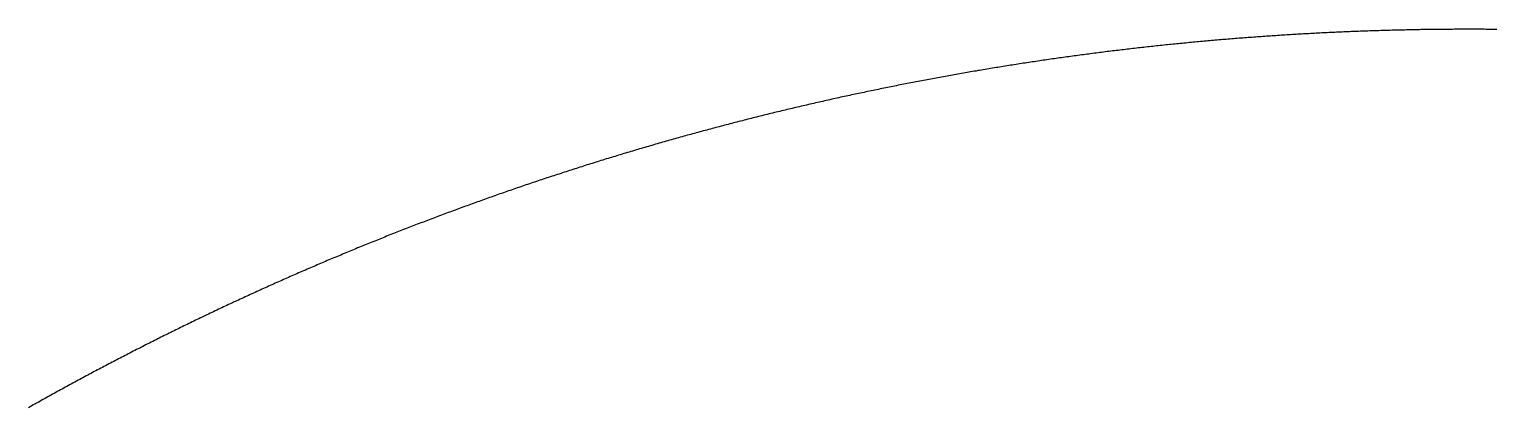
# Model space of a CAD drawing. Header units: metres. Extents: x -47.5 to 50, y -46.2 to 48.8.
# Drawn here: x -23.11 to 1.26, y 42.47 to 48.77 of the extents above; entities that cross this region are included whole.
import ezdxf

# ---------------------------------------------------------------- set-up
doc = ezdxf.new("R2010")
doc.units = ezdxf.units.M

msp = doc.modelspace()

# ---------------------------------------------------------------- linework, layer by layer
for p, q in [((-0.572, 48.748, -692.82), (-0.603, 48.747, -692.82)), ((-0.542, 48.749, -692.82), (-0.572, 48.748, -692.82)), ((-0.511, 48.749, -692.82), (-0.542, 48.749, -692.82)), ((-0.481, 48.75, -692.82), (-0.511, 48.749, -692.82)), ((-0.45, 48.751, -692.82), (-0.481, 48.75, -692.82)), ((-0.419, 48.752, -692.82), (-0.45, 48.751, -692.82)), ((-0.389, 48.753, -692.82), (-0.419, 48.752, -692.82)), ((-0.358, 48.753, -692.82), (-0.389, 48.753, -692.82)), ((-0.328, 48.754, -692.82), (-0.358, 48.753, -692.82)), ((-0.297, 48.755, -692.82), (-0.328, 48.754, -692.82)), ((-0.266, 48.755, -692.82), (-0.297, 48.755, -692.82)), ((-0.236, 48.756, -692.82), (-0.266, 48.755, -692.82)), ((-0.205, 48.757, -692.82), (-0.236, 48.756, -692.82)), ((-0.174, 48.757, -692.82), (-0.205, 48.757, -692.82)), ((-0.144, 48.758, -692.82), (-0.174, 48.757, -692.82)), ((-0.113, 48.759, -692.82), (-0.144, 48.758, -692.82)), ((-0.082, 48.759, -692.82), (-0.113, 48.759, -692.82)), ((-0.052, 48.76, -692.82), (-0.082, 48.759, -692.82)), ((-0.021, 48.76, -692.82), (-0.052, 48.76, -692.82)), ((0.009, 48.761, -692.82), (-0.021, 48.76, -692.82)), ((0.04, 48.761, -692.82), (0.009, 48.761, -692.82)), ((0.071, 48.762, -692.82), (0.04, 48.761, -692.82)), ((0.101, 48.762, -692.82), (0.071, 48.762, -692.82)), ((0.132, 48.763, -692.82), (0.101, 48.762, -692.82)), ((0.163, 48.763, -692.82), (0.132, 48.763, -692.82)), ((0.193, 48.763, -692.82), (0.163, 48.763, -692.82)), ((0.224, 48.764, -692.82), (0.193, 48.763, -692.82)), ((0.255, 48.764, -692.82), (0.224, 48.764, -692.82)), ((0.285, 48.764, -692.82), (0.255, 48.764, -692.82)), ((0.316, 48.765, -692.82), (0.285, 48.764, -692.82)), ((0.346, 48.765, -692.82), (0.316, 48.765, -692.82)), ((0.377, 48.765, -692.82), (0.346, 48.765, -692.82)), ((0.408, 48.766, -692.82), (0.377, 48.765, -692.82)), ((0.438, 48.766, -692.82), (0.408, 48.766, -692.82)), ((0.469, 48.766, -692.82), (0.438, 48.766, -692.82)), ((0.5, 48.766, -692.82), (0.469, 48.766, -692.82)), ((0.53, 48.766, -692.82), (0.5, 48.766, -692.82)), ((0.561, 48.767, -692.82), (0.53, 48.766, -692.82)), ((0.592, 48.767, -692.82), (0.561, 48.767, -692.82)), ((0.622, 48.767, -692.82), (0.592, 48.767, -692.82)), ((0.653, 48.767, -692.82), (0.622, 48.767, -692.82)), ((0.683, 48.767, -692.82), (0.653, 48.767, -692.82)), ((0.714, 48.767, -692.82), (0.683, 48.767, -692.82)), ((0.745, 48.767, -692.82), (0.714, 48.767, -692.82)), ((0.775, 48.767, -692.82), (0.745, 48.767, -692.82)), ((0.806, 48.767, -692.82), (0.775, 48.767, -692.82)), ((0.837, 48.767, -692.82), (0.806, 48.767, -692.82)), ((0.867, 48.767, -692.82), (0.837, 48.767, -692.82)), ((0.898, 48.767, -692.82), (0.867, 48.767, -692.82)), ((0.929, 48.767, -692.82), (0.898, 48.767, -692.82)), ((0.959, 48.767, -692.82), (0.929, 48.767, -692.82)), ((0.99, 48.767, -692.82), (0.959, 48.767, -692.82)), ((1.021, 48.767, -692.82), (0.99, 48.767, -692.82)), ((1.051, 48.767, -692.82), (1.021, 48.767, -692.82)), ((1.082, 48.766, -692.82), (1.051, 48.767, -692.82)), ((1.113, 48.766, -692.82), (1.082, 48.766, -692.82)), ((1.143, 48.766, -692.82), (1.113, 48.766, -692.82)), ((1.174, 48.766, -692.82), (1.143, 48.766, -692.82)), ((1.204, 48.766, -692.82), (1.174, 48.766, -692.82)), ((1.235, 48.765, -692.82), (1.204, 48.766, -692.82)), ((1.266, 48.765, -692.82), (1.235, 48.765, -692.82)), ((-4.237, 48.506, -692.82), (-4.267, 48.502, -692.82)), ((-4.207, 48.509, -692.82), (-4.237, 48.506, -692.82)), ((-4.176, 48.512, -692.82), (-4.207, 48.509, -692.82)), ((-4.146, 48.515, -692.82), (-4.176, 48.512, -692.82)), ((-4.115, 48.518, -692.82), (-4.146, 48.515, -692.82)), ((-4.085, 48.521, -692.82), (-4.115, 48.518, -692.82)), ((-4.054, 48.524, -692.82), (-4.085, 48.521, -692.82)), ((-4.024, 48.527, -692.82), (-4.054, 48.524, -692.82)), ((-3.994, 48.53, -692.82), (-4.024, 48.527, -692.82)), ((-3.963, 48.533, -692.82), (-3.994, 48.53, -692.82)), ((-3.933, 48.536, -692.82), (-3.963, 48.533, -692.82)), ((-3.902, 48.539, -692.82), (-3.933, 48.536, -692.82)), ((-3.872, 48.542, -692.82), (-3.902, 48.539, -692.82)), ((-3.841, 48.545, -692.82), (-3.872, 48.542, -692.82)), ((-3.811, 48.548, -692.82), (-3.841, 48.545, -692.82)), ((-3.78, 48.551, -692.82), (-3.811, 48.548, -692.82)), ((-3.75, 48.554, -692.82), (-3.78, 48.551, -692.82)), ((-3.719, 48.557, -692.82), (-3.75, 48.554, -692.82)), ((-3.689, 48.559, -692.82), (-3.719, 48.557, -692.82)), ((-3.658, 48.562, -692.82), (-3.689, 48.559, -692.82)), ((-3.628, 48.565, -692.82), (-3.658, 48.562, -692.82)), ((-3.598, 48.568, -692.82), (-3.628, 48.565, -692.82)), ((-3.567, 48.571, -692.82), (-3.598, 48.568, -692.82)), ((-3.537, 48.573, -692.82), (-3.567, 48.571, -692.82)), ((-3.506, 48.576, -692.82), (-3.537, 48.573, -692.82)), ((-3.476, 48.579, -692.82), (-3.506, 48.576, -692.82)), ((-3.445, 48.581, -692.82), (-3.476, 48.579, -692.82)), ((-3.415, 48.584, -692.82), (-3.445, 48.581, -692.82)), ((-3.384, 48.587, -692.82), (-3.415, 48.584, -692.82)), ((-3.354, 48.589, -692.82), (-3.384, 48.587, -692.82)), ((-3.323, 48.592, -692.82), (-3.354, 48.589, -692.82)), ((-3.293, 48.595, -692.82), (-3.323, 48.592, -692.82)), ((-3.262, 48.597, -692.82), (-3.293, 48.595, -692.82)), ((-3.232, 48.6, -692.82), (-3.262, 48.597, -692.82)), ((-3.201, 48.602, -692.82), (-3.232, 48.6, -692.82)), ((-3.171, 48.605, -692.82), (-3.201, 48.602, -692.82)), ((-3.14, 48.607, -692.82), (-3.171, 48.605, -692.82)), ((-3.11, 48.61, -692.82), (-3.14, 48.607, -692.82)), ((-3.079, 48.612, -692.82), (-3.11, 48.61, -692.82)), ((-3.049, 48.615, -692.82), (-3.079, 48.612, -692.82)), ((-3.018, 48.617, -692.82), (-3.049, 48.615, -692.82)), ((-2.988, 48.619, -692.82), (-3.018, 48.617, -692.82)), ((-2.957, 48.622, -692.82), (-2.988, 48.619, -692.82)), ((-2.927, 48.624, -692.82), (-2.957, 48.622, -692.82)), ((-2.896, 48.626, -692.82), (-2.927, 48.624, -692.82)), ((-2.866, 48.629, -692.82), (-2.896, 48.626, -692.82)), ((-2.835, 48.631, -692.82), (-2.866, 48.629, -692.82)), ((-2.805, 48.633, -692.82), (-2.835, 48.631, -692.82)), ((-2.774, 48.636, -692.82), (-2.805, 48.633, -692.82)), ((-2.743, 48.638, -692.82), (-2.774, 48.636, -692.82)), ((-2.713, 48.64, -692.82), (-2.743, 48.638, -692.82)), ((-2.682, 48.642, -692.82), (-2.713, 48.64, -692.82)), ((-2.652, 48.644, -692.82), (-2.682, 48.642, -692.82)), ((-2.621, 48.647, -692.82), (-2.652, 48.644, -692.82)), ((-2.591, 48.649, -692.82), (-2.621, 48.647, -692.82)), ((-2.56, 48.651, -692.82), (-2.591, 48.649, -692.82)), ((-2.53, 48.653, -692.82), (-2.56, 48.651, -692.82)), ((-2.499, 48.655, -692.82), (-2.53, 48.653, -692.82)), ((-2.469, 48.657, -692.82), (-2.499, 48.655, -692.82)), ((-2.438, 48.659, -692.82), (-2.469, 48.657, -692.82)), ((-2.408, 48.661, -692.82), (-2.438, 48.659, -692.82)), ((-2.377, 48.663, -692.82), (-2.408, 48.661, -692.82)), ((-2.347, 48.665, -692.82), (-2.377, 48.663, -692.82)), ((-2.316, 48.667, -692.82), (-2.347, 48.665, -692.82)), ((-2.285, 48.669, -692.82), (-2.316, 48.667, -692.82)), ((-2.255, 48.671, -692.82), (-2.285, 48.669, -692.82)), ((-2.224, 48.673, -692.82), (-2.255, 48.671, -692.82)), ((-2.194, 48.675, -692.82), (-2.224, 48.673, -692.82)), ((-2.163, 48.677, -692.82), (-2.194, 48.675, -692.82)), ((-2.133, 48.679, -692.82), (-2.163, 48.677, -692.82)), ((-2.102, 48.68, -692.82), (-2.133, 48.679, -692.82)), ((-2.071, 48.682, -692.82), (-2.102, 48.68, -692.82)), ((-2.041, 48.684, -692.82), (-2.071, 48.682, -692.82)), ((-2.01, 48.686, -692.82), (-2.041, 48.684, -692.82)), ((-1.98, 48.688, -692.82), (-2.01, 48.686, -692.82)), ((-1.949, 48.689, -692.82), (-1.98, 48.688, -692.82)), ((-1.919, 48.691, -692.82), (-1.949, 48.689, -692.82)), ((-1.888, 48.693, -692.82), (-1.919, 48.691, -692.82)), ((-1.858, 48.694, -692.82), (-1.888, 48.693, -692.82)), ((-1.827, 48.696, -692.82), (-1.858, 48.694, -692.82)), ((-1.796, 48.698, -692.82), (-1.827, 48.696, -692.82)), ((-1.766, 48.699, -692.82), (-1.796, 48.698, -692.82)), ((-1.735, 48.701, -692.82), (-1.766, 48.699, -692.82)), ((-1.705, 48.703, -692.82), (-1.735, 48.701, -692.82)), ((-1.674, 48.704, -692.82), (-1.705, 48.703, -692.82)), ((-1.644, 48.706, -692.82), (-1.674, 48.704, -692.82)), ((-1.613, 48.707, -692.82), (-1.644, 48.706, -692.82)), ((-1.582, 48.709, -692.82), (-1.613, 48.707, -692.82)), ((-1.552, 48.71, -692.82), (-1.582, 48.709, -692.82)), ((-1.521, 48.712, -692.82), (-1.552, 48.71, -692.82)), ((-1.491, 48.713, -692.82), (-1.521, 48.712, -692.82)), ((-1.46, 48.715, -692.82), (-1.491, 48.713, -692.82)), ((-1.429, 48.716, -692.82), (-1.46, 48.715, -692.82)), ((-1.399, 48.717, -692.82), (-1.429, 48.716, -692.82)), ((-1.368, 48.719, -692.82), (-1.399, 48.717, -692.82)), ((-1.338, 48.72, -692.82), (-1.368, 48.719, -692.82)), ((-1.307, 48.721, -692.82), (-1.338, 48.72, -692.82)), ((-1.276, 48.723, -692.82), (-1.307, 48.721, -692.82)), ((-1.246, 48.724, -692.82), (-1.276, 48.723, -692.82)), ((-1.215, 48.725, -692.82), (-1.246, 48.724, -692.82)), ((-1.185, 48.727, -692.82), (-1.215, 48.725, -692.82)), ((-1.154, 48.728, -692.82), (-1.185, 48.727, -692.82)), ((-1.123, 48.729, -692.82), (-1.154, 48.728, -692.82)), ((-1.093, 48.73, -692.82), (-1.123, 48.729, -692.82)), ((-1.062, 48.731, -692.82), (-1.093, 48.73, -692.82)), ((-1.032, 48.733, -692.82), (-1.062, 48.731, -692.82)), ((-1.001, 48.734, -692.82), (-1.032, 48.733, -692.82)), ((-0.97, 48.735, -692.82), (-1.001, 48.734, -692.82)), ((-0.94, 48.736, -692.82), (-0.97, 48.735, -692.82)), ((-0.909, 48.737, -692.82), (-0.94, 48.736, -692.82)), ((-0.879, 48.738, -692.82), (-0.909, 48.737, -692.82)), ((-0.848, 48.739, -692.82), (-0.879, 48.738, -692.82)), ((-0.817, 48.74, -692.82), (-0.848, 48.739, -692.82)), ((-0.787, 48.741, -692.82), (-0.817, 48.74, -692.82)), ((-0.756, 48.742, -692.82), (-0.787, 48.741, -692.82)), ((-0.726, 48.743, -692.82), (-0.756, 48.742, -692.82)), ((-0.695, 48.744, -692.82), (-0.726, 48.743, -692.82)), ((-0.664, 48.745, -692.82), (-0.695, 48.744, -692.82)), ((-0.634, 48.746, -692.82), (-0.664, 48.745, -692.82)), ((-0.603, 48.747, -692.82), (-0.634, 48.746, -692.82)), ((-6.179, 48.264, -692.82), (-6.209, 48.26, -692.82)), ((-6.149, 48.268, -692.82), (-6.179, 48.264, -692.82)), ((-6.119, 48.273, -692.82), (-6.149, 48.268, -692.82)), ((-6.088, 48.277, -692.82), (-6.119, 48.273, -692.82)), ((-6.058, 48.281, -692.82), (-6.088, 48.277, -692.82)), ((-6.028, 48.286, -692.82), (-6.058, 48.281, -692.82)), ((-5.998, 48.29, -692.82), (-6.028, 48.286, -692.82)), ((-5.967, 48.294, -692.82), (-5.998, 48.29, -692.82)), ((-5.937, 48.298, -692.82), (-5.967, 48.294, -692.82)), ((-5.907, 48.303, -692.82), (-5.937, 48.298, -692.82)), ((-5.877, 48.307, -692.82), (-5.907, 48.303, -692.82)), ((-5.846, 48.311, -692.82), (-5.877, 48.307, -692.82)), ((-5.816, 48.315, -692.82), (-5.846, 48.311, -692.82)), ((-5.786, 48.319, -692.82), (-5.816, 48.315, -692.82)), ((-5.755, 48.323, -692.82), (-5.786, 48.319, -692.82)), ((-5.725, 48.328, -692.82), (-5.755, 48.323, -692.82)), ((-5.695, 48.332, -692.82), (-5.725, 48.328, -692.82)), ((-5.664, 48.336, -692.82), (-5.695, 48.332, -692.82)), ((-5.634, 48.34, -692.82), (-5.664, 48.336, -692.82)), ((-5.604, 48.344, -692.82), (-5.634, 48.34, -692.82)), ((-5.573, 48.348, -692.82), (-5.604, 48.344, -692.82)), ((-5.543, 48.352, -692.82), (-5.573, 48.348, -692.82)), ((-5.513, 48.356, -692.82), (-5.543, 48.352, -692.82)), ((-5.483, 48.36, -692.82), (-5.513, 48.356, -692.82)), ((-5.452, 48.364, -692.82), (-5.483, 48.36, -692.82)), ((-5.422, 48.368, -692.82), (-5.452, 48.364, -692.82)), ((-5.392, 48.372, -692.82), (-5.422, 48.368, -692.82)), ((-5.361, 48.375, -692.82), (-5.392, 48.372, -692.82)), ((-5.331, 48.379, -692.82), (-5.361, 48.375, -692.82)), ((-5.301, 48.383, -692.82), (-5.331, 48.379, -692.82)), ((-5.27, 48.387, -692.82), (-5.301, 48.383, -692.82)), ((-5.24, 48.391, -692.82), (-5.27, 48.387, -692.82)), ((-5.209, 48.395, -692.82), (-5.24, 48.391, -692.82)), ((-5.179, 48.398, -692.82), (-5.209, 48.395, -692.82)), ((-5.149, 48.402, -692.82), (-5.179, 48.398, -692.82)), ((-5.118, 48.406, -692.82), (-5.149, 48.402, -692.82)), ((-5.088, 48.409, -692.82), (-5.118, 48.406, -692.82)), ((-5.058, 48.413, -692.82), (-5.088, 48.409, -692.82)), ((-5.027, 48.417, -692.82), (-5.058, 48.413, -692.82)), ((-4.997, 48.42, -692.82), (-5.027, 48.417, -692.82)), ((-4.967, 48.424, -692.82), (-4.997, 48.42, -692.82)), ((-4.936, 48.428, -692.82), (-4.967, 48.424, -692.82)), ((-4.906, 48.431, -692.82), (-4.936, 48.428, -692.82)), ((-4.875, 48.435, -692.82), (-4.906, 48.431, -692.82)), ((-4.845, 48.438, -692.82), (-4.875, 48.435, -692.82)), ((-4.815, 48.442, -692.82), (-4.845, 48.438, -692.82)), ((-4.784, 48.446, -692.82), (-4.815, 48.442, -692.82)), ((-4.754, 48.449, -692.82), (-4.784, 48.446, -692.82)), ((-4.724, 48.453, -692.82), (-4.754, 48.449, -692.82)), ((-4.693, 48.456, -692.82), (-4.724, 48.453, -692.82)), ((-4.663, 48.459, -692.82), (-4.693, 48.456, -692.82)), ((-4.632, 48.463, -692.82), (-4.663, 48.459, -692.82)), ((-4.602, 48.466, -692.82), (-4.632, 48.463, -692.82)), ((-4.572, 48.47, -692.82), (-4.602, 48.466, -692.82)), ((-4.541, 48.473, -692.82), (-4.572, 48.47, -692.82)), ((-4.511, 48.476, -692.82), (-4.541, 48.473, -692.82)), ((-4.48, 48.48, -692.82), (-4.511, 48.476, -692.82)), ((-4.45, 48.483, -692.82), (-4.48, 48.48, -692.82)), ((-4.42, 48.486, -692.82), (-4.45, 48.483, -692.82)), ((-4.389, 48.49, -692.82), (-4.42, 48.486, -692.82)), ((-4.359, 48.493, -692.82), (-4.389, 48.49, -692.82)), ((-4.328, 48.496, -692.82), (-4.359, 48.493, -692.82)), ((-4.298, 48.499, -692.82), (-4.328, 48.496, -692.82)), ((-4.267, 48.502, -692.82), (-4.298, 48.499, -692.82)), ((-7.688, 48.021, -692.82), (-7.718, 48.016, -692.82)), ((-7.658, 48.026, -692.82), (-7.688, 48.021, -692.82)), ((-7.628, 48.032, -692.82), (-7.658, 48.026, -692.82)), ((-7.598, 48.037, -692.82), (-7.628, 48.032, -692.82)), ((-7.568, 48.042, -692.82), (-7.598, 48.037, -692.82)), ((-7.537, 48.047, -692.82), (-7.568, 48.042, -692.82)), ((-7.507, 48.053, -692.82), (-7.537, 48.047, -692.82)), ((-7.477, 48.058, -692.82), (-7.507, 48.053, -692.82)), ((-7.447, 48.063, -692.82), (-7.477, 48.058, -692.82)), ((-7.417, 48.068, -692.82), (-7.447, 48.063, -692.82)), ((-7.387, 48.073, -692.82), (-7.417, 48.068, -692.82)), ((-7.357, 48.079, -692.82), (-7.387, 48.073, -692.82)), ((-7.327, 48.084, -692.82), (-7.357, 48.079, -692.82)), ((-7.297, 48.089, -692.82), (-7.327, 48.084, -692.82)), ((-7.266, 48.094, -692.82), (-7.297, 48.089, -692.82)), ((-7.236, 48.099, -692.82), (-7.266, 48.094, -692.82)), ((-7.206, 48.104, -692.82), (-7.236, 48.099, -692.82)), ((-7.176, 48.109, -692.82), (-7.206, 48.104, -692.82)), ((-7.146, 48.114, -692.82), (-7.176, 48.109, -692.82)), ((-7.116, 48.119, -692.82), (-7.146, 48.114, -692.82)), ((-7.086, 48.124, -692.82), (-7.116, 48.119, -692.82)), ((-7.055, 48.129, -692.82), (-7.086, 48.124, -692.82)), ((-7.025, 48.134, -692.82), (-7.055, 48.129, -692.82)), ((-6.995, 48.139, -692.82), (-7.025, 48.134, -692.82)), ((-6.965, 48.144, -692.82), (-6.995, 48.139, -692.82)), ((-6.935, 48.148, -692.82), (-6.965, 48.144, -692.82)), ((-6.904, 48.153, -692.82), (-6.935, 48.148, -692.82)), ((-6.874, 48.158, -692.82), (-6.904, 48.153, -692.82)), ((-6.844, 48.163, -692.82), (-6.874, 48.158, -692.82)), ((-6.814, 48.168, -692.82), (-6.844, 48.163, -692.82)), ((-6.784, 48.172, -692.82), (-6.814, 48.168, -692.82)), ((-6.754, 48.177, -692.82), (-6.784, 48.172, -692.82)), ((-6.723, 48.182, -692.82), (-6.754, 48.177, -692.82)), ((-6.693, 48.187, -692.82), (-6.723, 48.182, -692.82)), ((-6.663, 48.191, -692.82), (-6.693, 48.187, -692.82)), ((-6.633, 48.196, -692.82), (-6.663, 48.191, -692.82)), ((-6.603, 48.201, -692.82), (-6.633, 48.196, -692.82)), ((-6.572, 48.205, -692.82), (-6.603, 48.201, -692.82)), ((-6.542, 48.21, -692.82), (-6.572, 48.205, -692.82)), ((-6.512, 48.215, -692.82), (-6.542, 48.21, -692.82)), ((-6.482, 48.219, -692.82), (-6.512, 48.215, -692.82)), ((-6.451, 48.224, -692.82), (-6.482, 48.219, -692.82)), ((-6.421, 48.228, -692.82), (-6.451, 48.224, -692.82)), ((-6.391, 48.233, -692.82), (-6.421, 48.228, -692.82)), ((-6.361, 48.237, -692.82), (-6.391, 48.233, -692.82)), ((-6.33, 48.242, -692.82), (-6.361, 48.237, -692.82)), ((-6.3, 48.246, -692.82), (-6.33, 48.242, -692.82)), ((-6.27, 48.251, -692.82), (-6.3, 48.246, -692.82)), ((-6.24, 48.255, -692.82), (-6.27, 48.251, -692.82)), ((-6.209, 48.26, -692.82), (-6.24, 48.255, -692.82)), ((-8.978, 47.774, -692.82), (-9.008, 47.768, -692.82)), ((-8.948, 47.781, -692.82), (-8.978, 47.774, -692.82)), ((-8.918, 47.787, -692.82), (-8.948, 47.781, -692.82)), ((-8.888, 47.793, -692.82), (-8.918, 47.787, -692.82)), ((-8.859, 47.799, -692.82), (-8.888, 47.793, -692.82)), ((-8.829, 47.805, -692.82), (-8.859, 47.799, -692.82)), ((-8.799, 47.811, -692.82), (-8.829, 47.805, -692.82)), ((-8.769, 47.817, -692.82), (-8.799, 47.811, -692.82)), ((-8.739, 47.823, -692.82), (-8.769, 47.817, -692.82)), ((-8.709, 47.829, -692.82), (-8.739, 47.823, -692.82)), ((-8.679, 47.835, -692.82), (-8.709, 47.829, -692.82)), ((-8.649, 47.841, -692.82), (-8.679, 47.835, -692.82)), ((-8.619, 47.847, -692.82), (-8.649, 47.841, -692.82)), ((-8.589, 47.853, -692.82), (-8.619, 47.847, -692.82)), ((-8.559, 47.859, -692.82), (-8.589, 47.853, -692.82)), ((-8.529, 47.864, -692.82), (-8.559, 47.859, -692.82)), ((-8.499, 47.87, -692.82), (-8.529, 47.864, -692.82)), ((-8.469, 47.876, -692.82), (-8.499, 47.87, -692.82)), ((-8.439, 47.882, -692.82), (-8.469, 47.876, -692.82)), ((-8.409, 47.888, -692.82), (-8.439, 47.882, -692.82)), ((-8.379, 47.893, -692.82), (-8.409, 47.888, -692.82)), ((-8.349, 47.899, -692.82), (-8.379, 47.893, -692.82)), ((-8.319, 47.905, -692.82), (-8.349, 47.899, -692.82)), ((-8.289, 47.911, -692.82), (-8.319, 47.905, -692.82)), ((-8.259, 47.916, -692.82), (-8.289, 47.911, -692.82)), ((-8.229, 47.922, -692.82), (-8.259, 47.916, -692.82)), ((-8.199, 47.928, -692.82), (-8.229, 47.922, -692.82)), ((-8.169, 47.933, -692.82), (-8.199, 47.928, -692.82)), ((-8.139, 47.939, -692.82), (-8.169, 47.933, -692.82)), ((-8.109, 47.945, -692.82), (-8.139, 47.939, -692.82)), ((-8.079, 47.95, -692.82), (-8.109, 47.945, -692.82)), ((-8.049, 47.956, -692.82), (-8.079, 47.95, -692.82)), ((-8.019, 47.961, -692.82), (-8.049, 47.956, -692.82)), ((-7.989, 47.967, -692.82), (-8.019, 47.961, -692.82)), ((-7.959, 47.972, -692.82), (-7.989, 47.967, -692.82)), ((-7.929, 47.978, -692.82), (-7.959, 47.972, -692.82)), ((-7.899, 47.983, -692.82), (-7.929, 47.978, -692.82)), ((-7.868, 47.989, -692.82), (-7.899, 47.983, -692.82)), ((-7.838, 47.994, -692.82), (-7.868, 47.989, -692.82)), ((-7.808, 48, -692.82), (-7.838, 47.994, -692.82)), ((-7.778, 48.005, -692.82), (-7.808, 48, -692.82)), ((-7.748, 48.01, -692.82), (-7.778, 48.005, -692.82)), ((-7.718, 48.016, -692.82), (-7.748, 48.01, -692.82)), ((-10.082, 47.534, -692.82), (-10.112, 47.528, -692.82)), ((-10.053, 47.541, -692.82), (-10.082, 47.534, -692.82)), ((-10.023, 47.548, -692.82), (-10.053, 47.541, -692.82)), ((-9.993, 47.555, -692.82), (-10.023, 47.548, -692.82)), ((-9.963, 47.562, -692.82), (-9.993, 47.555, -692.82)), ((-9.934, 47.568, -692.82), (-9.963, 47.562, -692.82)), ((-9.904, 47.575, -692.82), (-9.934, 47.568, -692.82)), ((-9.874, 47.582, -692.82), (-9.904, 47.575, -692.82)), ((-9.844, 47.589, -692.82), (-9.874, 47.582, -692.82)), ((-9.814, 47.595, -692.82), (-9.844, 47.589, -692.82)), ((-9.785, 47.602, -692.82), (-9.814, 47.595, -692.82)), ((-9.755, 47.608, -692.82), (-9.785, 47.602, -692.82)), ((-9.725, 47.615, -692.82), (-9.755, 47.608, -692.82)), ((-9.695, 47.622, -692.82), (-9.725, 47.615, -692.82)), ((-9.665, 47.628, -692.82), (-9.695, 47.622, -692.82)), ((-9.636, 47.635, -692.82), (-9.665, 47.628, -692.82)), ((-9.606, 47.641, -692.82), (-9.636, 47.635, -692.82)), ((-9.576, 47.648, -692.82), (-9.606, 47.641, -692.82)), ((-9.546, 47.654, -692.82), (-9.576, 47.648, -692.82)), ((-9.516, 47.661, -692.82), (-9.546, 47.654, -692.82)), ((-9.486, 47.667, -692.82), (-9.516, 47.661, -692.82)), ((-9.456, 47.674, -692.82), (-9.486, 47.667, -692.82)), ((-9.427, 47.68, -692.82), (-9.456, 47.674, -692.82)), ((-9.397, 47.687, -692.82), (-9.427, 47.68, -692.82)), ((-9.367, 47.693, -692.82), (-9.397, 47.687, -692.82)), ((-9.337, 47.699, -692.82), (-9.367, 47.693, -692.82)), ((-9.307, 47.706, -692.82), (-9.337, 47.699, -692.82)), ((-9.277, 47.712, -692.82), (-9.307, 47.706, -692.82)), ((-9.247, 47.718, -692.82), (-9.277, 47.712, -692.82)), ((-9.217, 47.725, -692.82), (-9.247, 47.718, -692.82)), ((-9.188, 47.731, -692.82), (-9.217, 47.725, -692.82)), ((-9.158, 47.737, -692.82), (-9.188, 47.731, -692.82)), ((-9.128, 47.743, -692.82), (-9.158, 47.737, -692.82)), ((-9.098, 47.75, -692.82), (-9.128, 47.743, -692.82)), ((-9.068, 47.756, -692.82), (-9.098, 47.75, -692.82)), ((-9.038, 47.762, -692.82), (-9.068, 47.756, -692.82)), ((-9.008, 47.768, -692.82), (-9.038, 47.762, -692.82)), ((-11.091, 47.291, -692.82), (-11.121, 47.284, -692.82)), ((-11.062, 47.299, -692.82), (-11.091, 47.291, -692.82)), ((-11.032, 47.306, -692.82), (-11.062, 47.299, -692.82)), ((-11.003, 47.314, -692.82), (-11.032, 47.306, -692.82)), ((-10.973, 47.321, -692.82), (-11.003, 47.314, -692.82)), ((-10.943, 47.329, -692.82), (-10.973, 47.321, -692.82)), ((-10.914, 47.336, -692.82), (-10.943, 47.329, -692.82)), ((-10.884, 47.343, -692.82), (-10.914, 47.336, -692.82)), ((-10.855, 47.351, -692.82), (-10.884, 47.343, -692.82)), ((-10.825, 47.358, -692.82), (-10.855, 47.351, -692.82)), ((-10.795, 47.365, -692.82), (-10.825, 47.358, -692.82)), ((-10.766, 47.372, -692.82), (-10.795, 47.365, -692.82)), ((-10.736, 47.38, -692.82), (-10.766, 47.372, -692.82)), ((-10.706, 47.387, -692.82), (-10.736, 47.38, -692.82)), ((-10.677, 47.394, -692.82), (-10.706, 47.387, -692.82)), ((-10.647, 47.401, -692.82), (-10.677, 47.394, -692.82)), ((-10.617, 47.408, -692.82), (-10.647, 47.401, -692.82)), ((-10.588, 47.416, -692.82), (-10.617, 47.408, -692.82)), ((-10.558, 47.423, -692.82), (-10.588, 47.416, -692.82)), ((-10.528, 47.43, -692.82), (-10.558, 47.423, -692.82)), ((-10.499, 47.437, -692.82), (-10.528, 47.43, -692.82)), ((-10.469, 47.444, -692.82), (-10.499, 47.437, -692.82)), ((-10.439, 47.451, -692.82), (-10.469, 47.444, -692.82)), ((-10.409, 47.458, -692.82), (-10.439, 47.451, -692.82)), ((-10.38, 47.465, -692.82), (-10.409, 47.458, -692.82)), ((-10.35, 47.472, -692.82), (-10.38, 47.465, -692.82)), ((-10.32, 47.479, -692.82), (-10.35, 47.472, -692.82)), ((-10.291, 47.486, -692.82), (-10.32, 47.479, -692.82)), ((-10.261, 47.493, -692.82), (-10.291, 47.486, -692.82)), ((-10.231, 47.5, -692.82), (-10.261, 47.493, -692.82)), ((-10.201, 47.507, -692.82), (-10.231, 47.5, -692.82)), ((-10.172, 47.514, -692.82), (-10.201, 47.507, -692.82)), ((-10.142, 47.521, -692.82), (-10.172, 47.514, -692.82)), ((-10.112, 47.528, -692.82), (-10.142, 47.521, -692.82)), ((-12.036, 47.043, -692.82), (-12.065, 47.035, -692.82)), ((-12.006, 47.051, -692.82), (-12.036, 47.043, -692.82)), ((-11.977, 47.059, -692.82), (-12.006, 47.051, -692.82)), ((-11.948, 47.067, -692.82), (-11.977, 47.059, -692.82)), ((-11.918, 47.075, -692.82), (-11.948, 47.067, -692.82)), ((-11.889, 47.083, -692.82), (-11.918, 47.075, -692.82)), ((-11.859, 47.091, -692.82), (-11.889, 47.083, -692.82)), ((-11.83, 47.099, -692.82), (-11.859, 47.091, -692.82)), ((-11.8, 47.107, -692.82), (-11.83, 47.099, -692.82)), ((-11.771, 47.115, -692.82), (-11.8, 47.107, -692.82)), ((-11.741, 47.123, -692.82), (-11.771, 47.115, -692.82)), ((-11.712, 47.131, -692.82), (-11.741, 47.123, -692.82)), ((-11.682, 47.139, -692.82), (-11.712, 47.131, -692.82)), ((-11.653, 47.146, -692.82), (-11.682, 47.139, -692.82)), ((-11.623, 47.154, -692.82), (-11.653, 47.146, -692.82)), ((-11.594, 47.162, -692.82), (-11.623, 47.154, -692.82)), ((-11.564, 47.17, -692.82), (-11.594, 47.162, -692.82)), ((-11.535, 47.177, -692.82), (-11.564, 47.17, -692.82)), ((-11.505, 47.185, -692.82), (-11.535, 47.177, -692.82)), ((-11.476, 47.193, -692.82), (-11.505, 47.185, -692.82)), ((-11.446, 47.201, -692.82), (-11.476, 47.193, -692.82)), ((-11.417, 47.208, -692.82), (-11.446, 47.201, -692.82)), ((-11.387, 47.216, -692.82), (-11.417, 47.208, -692.82)), ((-11.358, 47.224, -692.82), (-11.387, 47.216, -692.82)), ((-11.328, 47.231, -692.82), (-11.358, 47.224, -692.82)), ((-11.298, 47.239, -692.82), (-11.328, 47.231, -692.82)), ((-11.269, 47.246, -692.82), (-11.298, 47.239, -692.82)), ((-11.239, 47.254, -692.82), (-11.269, 47.246, -692.82)), ((-11.21, 47.261, -692.82), (-11.239, 47.254, -692.82)), ((-11.18, 47.269, -692.82), (-11.21, 47.261, -692.82)), ((-11.151, 47.277, -692.82), (-11.18, 47.269, -692.82)), ((-11.121, 47.284, -692.82), (-11.151, 47.277, -692.82)), ((-12.887, 46.802, -692.82), (-12.916, 46.793, -692.82)), ((-12.858, 46.811, -692.82), (-12.887, 46.802, -692.82)), ((-12.828, 46.819, -692.82), (-12.858, 46.811, -692.82)), ((-12.799, 46.828, -692.82), (-12.828, 46.819, -692.82)), ((-12.77, 46.836, -692.82), (-12.799, 46.828, -692.82)), ((-12.741, 46.845, -692.82), (-12.77, 46.836, -692.82)), ((-12.711, 46.853, -692.82), (-12.741, 46.845, -692.82)), ((-12.682, 46.862, -692.82), (-12.711, 46.853, -692.82)), ((-12.653, 46.87, -692.82), (-12.682, 46.862, -692.82)), ((-12.623, 46.878, -692.82), (-12.653, 46.87, -692.82)), ((-12.594, 46.887, -692.82), (-12.623, 46.878, -692.82)), ((-12.565, 46.895, -692.82), (-12.594, 46.887, -692.82)), ((-12.535, 46.904, -692.82), (-12.565, 46.895, -692.82)), ((-12.506, 46.912, -692.82), (-12.535, 46.904, -692.82)), ((-12.477, 46.92, -692.82), (-12.506, 46.912, -692.82)), ((-12.447, 46.929, -692.82), (-12.477, 46.92, -692.82)), ((-12.418, 46.937, -692.82), (-12.447, 46.929, -692.82)), ((-12.389, 46.945, -692.82), (-12.418, 46.937, -692.82)), ((-12.359, 46.954, -692.82), (-12.389, 46.945, -692.82)), ((-12.33, 46.962, -692.82), (-12.359, 46.954, -692.82)), ((-12.3, 46.97, -692.82), (-12.33, 46.962, -692.82)), ((-12.271, 46.978, -692.82), (-12.3, 46.97, -692.82)), ((-12.242, 46.986, -692.82), (-12.271, 46.978, -692.82)), ((-12.212, 46.995, -692.82), (-12.242, 46.986, -692.82)), ((-12.183, 47.003, -692.82), (-12.212, 46.995, -692.82)), ((-12.154, 47.011, -692.82), (-12.183, 47.003, -692.82)), ((-12.124, 47.019, -692.82), (-12.154, 47.011, -692.82)), ((-12.095, 47.027, -692.82), (-12.124, 47.019, -692.82)), ((-12.065, 47.035, -692.82), (-12.095, 47.027, -692.82)), ((-13.704, 46.554, -692.82), (-13.733, 46.545, -692.82)), ((-13.675, 46.563, -692.82), (-13.704, 46.554, -692.82)), ((-13.646, 46.573, -692.82), (-13.675, 46.563, -692.82)), ((-13.617, 46.582, -692.82), (-13.646, 46.573, -692.82)), ((-13.588, 46.591, -692.82), (-13.617, 46.582, -692.82)), ((-13.559, 46.6, -692.82), (-13.588, 46.591, -692.82)), ((-13.53, 46.609, -692.82), (-13.559, 46.6, -692.82)), ((-13.5, 46.618, -692.82), (-13.53, 46.609, -692.82)), ((-13.471, 46.627, -692.82), (-13.5, 46.618, -692.82)), ((-13.442, 46.636, -692.82), (-13.471, 46.627, -692.82)), ((-13.413, 46.644, -692.82), (-13.442, 46.636, -692.82)), ((-13.384, 46.653, -692.82), (-13.413, 46.644, -692.82)), ((-13.355, 46.662, -692.82), (-13.384, 46.653, -692.82)), ((-13.325, 46.671, -692.82), (-13.355, 46.662, -692.82)), ((-13.296, 46.68, -692.82), (-13.325, 46.671, -692.82)), ((-13.267, 46.689, -692.82), (-13.296, 46.68, -692.82)), ((-13.238, 46.698, -692.82), (-13.267, 46.689, -692.82)), ((-13.209, 46.706, -692.82), (-13.238, 46.698, -692.82)), ((-13.179, 46.715, -692.82), (-13.209, 46.706, -692.82)), ((-13.15, 46.724, -692.82), (-13.179, 46.715, -692.82)), ((-13.121, 46.733, -692.82), (-13.15, 46.724, -692.82)), ((-13.092, 46.741, -692.82), (-13.121, 46.733, -692.82)), ((-13.063, 46.75, -692.82), (-13.092, 46.741, -692.82)), ((-13.033, 46.759, -692.82), (-13.063, 46.75, -692.82)), ((-13.004, 46.767, -692.82), (-13.033, 46.759, -692.82)), ((-12.975, 46.776, -692.82), (-13.004, 46.767, -692.82)), ((-12.946, 46.785, -692.82), (-12.975, 46.776, -692.82)), ((-12.916, 46.793, -692.82), (-12.946, 46.785, -692.82)), ((-14.459, 46.312, -692.82), (-14.488, 46.302, -692.82)), ((-14.43, 46.321, -692.82), (-14.459, 46.312, -692.82)), ((-14.401, 46.331, -692.82), (-14.43, 46.321, -692.82)), ((-14.372, 46.34, -692.82), (-14.401, 46.331, -692.82)), ((-14.343, 46.35, -692.82), (-14.372, 46.34, -692.82)), ((-14.314, 46.359, -692.82), (-14.343, 46.35, -692.82)), ((-14.285, 46.369, -692.82), (-14.314, 46.359, -692.82)), ((-14.256, 46.378, -692.82), (-14.285, 46.369, -692.82)), ((-14.227, 46.388, -692.82), (-14.256, 46.378, -692.82)), ((-14.198, 46.397, -692.82), (-14.227, 46.388, -692.82)), ((-14.169, 46.407, -692.82), (-14.198, 46.397, -692.82)), ((-14.14, 46.416, -692.82), (-14.169, 46.407, -692.82)), ((-14.111, 46.425, -692.82), (-14.14, 46.416, -692.82)), ((-14.082, 46.435, -692.82), (-14.111, 46.425, -692.82)), ((-14.053, 46.444, -692.82), (-14.082, 46.435, -692.82)), ((-14.024, 46.453, -692.82), (-14.053, 46.444, -692.82)), ((-13.995, 46.463, -692.82), (-14.024, 46.453, -692.82)), ((-13.966, 46.472, -692.82), (-13.995, 46.463, -692.82)), ((-13.937, 46.481, -692.82), (-13.966, 46.472, -692.82)), ((-13.908, 46.49, -692.82), (-13.937, 46.481, -692.82)), ((-13.879, 46.499, -692.82), (-13.908, 46.49, -692.82)), ((-13.85, 46.509, -692.82), (-13.879, 46.499, -692.82)), ((-13.821, 46.518, -692.82), (-13.85, 46.509, -692.82)), ((-13.792, 46.527, -692.82), (-13.821, 46.518, -692.82)), ((-13.762, 46.536, -692.82), (-13.792, 46.527, -692.82)), ((-13.733, 46.545, -692.82), (-13.762, 46.536, -692.82)), ((-15.181, 46.067, -692.82), (-15.209, 46.057, -692.82)), ((-15.152, 46.077, -692.82), (-15.181, 46.067, -692.82)), ((-15.123, 46.087, -692.82), (-15.152, 46.077, -692.82)), ((-15.094, 46.097, -692.82), (-15.123, 46.087, -692.82)), ((-15.065, 46.107, -692.82), (-15.094, 46.097, -692.82)), ((-15.037, 46.117, -692.82), (-15.065, 46.107, -692.82)), ((-15.008, 46.127, -692.82), (-15.037, 46.117, -692.82)), ((-14.979, 46.137, -692.82), (-15.008, 46.127, -692.82)), ((-14.95, 46.146, -692.82), (-14.979, 46.137, -692.82)), ((-14.921, 46.156, -692.82), (-14.95, 46.146, -692.82)), ((-14.892, 46.166, -692.82), (-14.921, 46.156, -692.82)), ((-14.864, 46.176, -692.82), (-14.892, 46.166, -692.82)), ((-14.835, 46.186, -692.82), (-14.864, 46.176, -692.82)), ((-14.806, 46.196, -692.82), (-14.835, 46.186, -692.82)), ((-14.777, 46.205, -692.82), (-14.806, 46.196, -692.82)), ((-14.748, 46.215, -692.82), (-14.777, 46.205, -692.82)), ((-14.719, 46.225, -692.82), (-14.748, 46.215, -692.82)), ((-14.69, 46.235, -692.82), (-14.719, 46.225, -692.82)), ((-14.661, 46.244, -692.82), (-14.69, 46.235, -692.82)), ((-14.632, 46.254, -692.82), (-14.661, 46.244, -692.82)), ((-14.604, 46.264, -692.82), (-14.632, 46.254, -692.82)), ((-14.575, 46.273, -692.82), (-14.604, 46.264, -692.82)), ((-14.546, 46.283, -692.82), (-14.575, 46.273, -692.82)), ((-14.517, 46.293, -692.82), (-14.546, 46.283, -692.82)), ((-14.488, 46.302, -692.82), (-14.517, 46.293, -692.82)), ((-15.841, 45.832, -692.82), (-15.869, 45.821, -692.82)), ((-15.812, 45.842, -692.82), (-15.841, 45.832, -692.82)), ((-15.784, 45.853, -692.82), (-15.812, 45.842, -692.82)), ((-15.755, 45.863, -692.82), (-15.784, 45.853, -692.82)), ((-15.726, 45.873, -692.82), (-15.755, 45.863, -692.82)), ((-15.698, 45.884, -692.82), (-15.726, 45.873, -692.82)), ((-15.669, 45.894, -692.82), (-15.698, 45.884, -692.82)), ((-15.64, 45.904, -692.82), (-15.669, 45.894, -692.82)), ((-15.612, 45.915, -692.82), (-15.64, 45.904, -692.82)), ((-15.583, 45.925, -692.82), (-15.612, 45.915, -692.82)), ((-15.554, 45.935, -692.82), (-15.583, 45.925, -692.82)), ((-15.525, 45.945, -692.82), (-15.554, 45.935, -692.82)), ((-15.497, 45.956, -692.82), (-15.525, 45.945, -692.82)), ((-15.468, 45.966, -692.82), (-15.497, 45.956, -692.82)), ((-15.439, 45.976, -692.82), (-15.468, 45.966, -692.82)), ((-15.411, 45.986, -692.82), (-15.439, 45.976, -692.82)), ((-15.382, 45.996, -692.82), (-15.411, 45.986, -692.82)), ((-15.353, 46.006, -692.82), (-15.382, 45.996, -692.82)), ((-15.324, 46.017, -692.82), (-15.353, 46.006, -692.82)), ((-15.296, 46.027, -692.82), (-15.324, 46.017, -692.82)), ((-15.267, 46.037, -692.82), (-15.296, 46.027, -692.82)), ((-15.238, 46.047, -692.82), (-15.267, 46.037, -692.82)), ((-15.209, 46.057, -692.82), (-15.238, 46.047, -692.82)), ((-16.497, 45.587, -692.82), (-16.526, 45.576, -692.82)), ((-16.469, 45.598, -692.82), (-16.497, 45.587, -692.82)), ((-16.441, 45.609, -692.82), (-16.469, 45.598, -692.82)), ((-16.412, 45.619, -692.82), (-16.441, 45.609, -692.82)), ((-16.383, 45.63, -692.82), (-16.412, 45.619, -692.82)), ((-16.355, 45.641, -692.82), (-16.383, 45.63, -692.82)), ((-16.326, 45.652, -692.82), (-16.355, 45.641, -692.82)), ((-16.298, 45.662, -692.82), (-16.326, 45.652, -692.82)), ((-16.269, 45.673, -692.82), (-16.298, 45.662, -692.82)), ((-16.241, 45.684, -692.82), (-16.269, 45.673, -692.82)), ((-16.212, 45.695, -692.82), (-16.241, 45.684, -692.82)), ((-16.184, 45.705, -692.82), (-16.212, 45.695, -692.82)), ((-16.155, 45.716, -692.82), (-16.184, 45.705, -692.82)), ((-16.127, 45.726, -692.82), (-16.155, 45.716, -692.82)), ((-16.098, 45.737, -692.82), (-16.127, 45.726, -692.82)), ((-16.07, 45.748, -692.82), (-16.098, 45.737, -692.82)), ((-16.041, 45.758, -692.82), (-16.07, 45.748, -692.82)), ((-16.012, 45.769, -692.82), (-16.041, 45.758, -692.82)), ((-15.984, 45.779, -692.82), (-16.012, 45.769, -692.82)), ((-15.955, 45.79, -692.82), (-15.984, 45.779, -692.82)), ((-15.927, 45.8, -692.82), (-15.955, 45.79, -692.82)), ((-15.898, 45.811, -692.82), (-15.927, 45.8, -692.82)), ((-15.869, 45.821, -692.82), (-15.898, 45.811, -692.82)), ((-17.122, 45.344, -692.82), (-17.15, 45.333, -692.82)), ((-17.094, 45.355, -692.82), (-17.122, 45.344, -692.82)), ((-17.065, 45.367, -692.82), (-17.094, 45.355, -692.82)), ((-17.037, 45.378, -692.82), (-17.065, 45.367, -692.82)), ((-17.009, 45.389, -692.82), (-17.037, 45.378, -692.82)), ((-16.98, 45.4, -692.82), (-17.009, 45.389, -692.82)), ((-16.952, 45.411, -692.82), (-16.98, 45.4, -692.82)), ((-16.924, 45.422, -692.82), (-16.952, 45.411, -692.82)), ((-16.895, 45.433, -692.82), (-16.924, 45.422, -692.82)), ((-16.867, 45.445, -692.82), (-16.895, 45.433, -692.82)), ((-16.839, 45.456, -692.82), (-16.867, 45.445, -692.82)), ((-16.81, 45.467, -692.82), (-16.839, 45.456, -692.82)), ((-16.782, 45.478, -692.82), (-16.81, 45.467, -692.82)), ((-16.753, 45.489, -692.82), (-16.782, 45.478, -692.82)), ((-16.725, 45.5, -692.82), (-16.753, 45.489, -692.82)), ((-16.697, 45.511, -692.82), (-16.725, 45.5, -692.82)), ((-16.668, 45.522, -692.82), (-16.697, 45.511, -692.82)), ((-16.64, 45.533, -692.82), (-16.668, 45.522, -692.82)), ((-16.611, 45.544, -692.82), (-16.64, 45.533, -692.82)), ((-16.583, 45.554, -692.82), (-16.611, 45.544, -692.82)), ((-16.554, 45.565, -692.82), (-16.583, 45.554, -692.82)), ((-16.526, 45.576, -692.82), (-16.554, 45.565, -692.82)), ((-17.743, 45.093, -692.82), (-17.771, 45.081, -692.82)), ((-17.715, 45.104, -692.82), (-17.743, 45.093, -692.82)), ((-17.687, 45.116, -692.82), (-17.715, 45.104, -692.82)), ((-17.659, 45.128, -692.82), (-17.687, 45.116, -692.82)), ((-17.63, 45.139, -692.82), (-17.659, 45.128, -692.82)), ((-17.602, 45.151, -692.82), (-17.63, 45.139, -692.82)), ((-17.574, 45.162, -692.82), (-17.602, 45.151, -692.82)), ((-17.546, 45.174, -692.82), (-17.574, 45.162, -692.82)), ((-17.518, 45.185, -692.82), (-17.546, 45.174, -692.82)), ((-17.489, 45.197, -692.82), (-17.518, 45.185, -692.82)), ((-17.461, 45.208, -692.82), (-17.489, 45.197, -692.82)), ((-17.433, 45.22, -692.82), (-17.461, 45.208, -692.82)), ((-17.405, 45.231, -692.82), (-17.433, 45.22, -692.82)), ((-17.376, 45.242, -692.82), (-17.405, 45.231, -692.82)), ((-17.348, 45.254, -692.82), (-17.376, 45.242, -692.82)), ((-17.32, 45.265, -692.82), (-17.348, 45.254, -692.82)), ((-17.292, 45.277, -692.82), (-17.32, 45.265, -692.82)), ((-17.263, 45.288, -692.82), (-17.292, 45.277, -692.82)), ((-17.235, 45.299, -692.82), (-17.263, 45.288, -692.82)), ((-17.207, 45.31, -692.82), (-17.235, 45.299, -692.82)), ((-17.179, 45.322, -692.82), (-17.207, 45.31, -692.82)), ((-17.15, 45.333, -692.82), (-17.179, 45.322, -692.82)), ((-18.304, 44.857, -692.82), (-18.332, 44.845, -692.82)), ((-18.276, 44.869, -692.82), (-18.304, 44.857, -692.82)), ((-18.248, 44.881, -692.82), (-18.276, 44.869, -692.82)), ((-18.22, 44.893, -692.82), (-18.248, 44.881, -692.82)), ((-18.192, 44.905, -692.82), (-18.22, 44.893, -692.82)), ((-18.164, 44.917, -692.82), (-18.192, 44.905, -692.82)), ((-18.136, 44.928, -692.82), (-18.164, 44.917, -692.82)), ((-18.108, 44.94, -692.82), (-18.136, 44.928, -692.82)), ((-18.08, 44.952, -692.82), (-18.108, 44.94, -692.82)), ((-18.052, 44.964, -692.82), (-18.08, 44.952, -692.82)), ((-18.024, 44.976, -692.82), (-18.052, 44.964, -692.82)), ((-17.996, 44.988, -692.82), (-18.024, 44.976, -692.82)), ((-17.968, 44.999, -692.82), (-17.996, 44.988, -692.82)), ((-17.94, 45.011, -692.82), (-17.968, 44.999, -692.82)), ((-17.912, 45.023, -692.82), (-17.94, 45.011, -692.82)), ((-17.884, 45.035, -692.82), (-17.912, 45.023, -692.82)), ((-17.855, 45.046, -692.82), (-17.884, 45.035, -692.82)), ((-17.827, 45.058, -692.82), (-17.855, 45.046, -692.82)), ((-17.799, 45.07, -692.82), (-17.827, 45.058, -692.82)), ((-17.771, 45.081, -692.82), (-17.799, 45.07, -692.82)), ((-18.863, 44.614, -692.82), (-18.89, 44.602, -692.82)), ((-18.835, 44.626, -692.82), (-18.863, 44.614, -692.82)), ((-18.807, 44.639, -692.82), (-18.835, 44.626, -692.82)), ((-18.779, 44.651, -692.82), (-18.807, 44.639, -692.82)), ((-18.751, 44.663, -692.82), (-18.779, 44.651, -692.82)), ((-18.723, 44.675, -692.82), (-18.751, 44.663, -692.82)), ((-18.695, 44.688, -692.82), (-18.723, 44.675, -692.82)), ((-18.668, 44.7, -692.82), (-18.695, 44.688, -692.82)), ((-18.64, 44.712, -692.82), (-18.668, 44.7, -692.82)), ((-18.612, 44.724, -692.82), (-18.64, 44.712, -692.82)), ((-18.584, 44.736, -692.82), (-18.612, 44.724, -692.82)), ((-18.556, 44.748, -692.82), (-18.584, 44.736, -692.82)), ((-18.528, 44.761, -692.82), (-18.556, 44.748, -692.82)), ((-18.5, 44.773, -692.82), (-18.528, 44.761, -692.82)), ((-18.472, 44.785, -692.82), (-18.5, 44.773, -692.82)), ((-18.444, 44.797, -692.82), (-18.472, 44.785, -692.82)), ((-18.416, 44.809, -692.82), (-18.444, 44.797, -692.82)), ((-18.388, 44.821, -692.82), (-18.416, 44.809, -692.82)), ((-18.36, 44.833, -692.82), (-18.388, 44.821, -692.82)), ((-18.332, 44.845, -692.82), (-18.36, 44.833, -692.82)), ((-19.418, 44.364, -692.82), (-19.445, 44.351, -692.82)), ((-19.39, 44.377, -692.82), (-19.418, 44.364, -692.82)), ((-19.362, 44.389, -692.82), (-19.39, 44.377, -692.82)), ((-19.335, 44.402, -692.82), (-19.362, 44.389, -692.82)), ((-19.307, 44.415, -692.82), (-19.335, 44.402, -692.82)), ((-19.279, 44.427, -692.82), (-19.307, 44.415, -692.82)), ((-19.251, 44.44, -692.82), (-19.279, 44.427, -692.82)), ((-19.224, 44.452, -692.82), (-19.251, 44.44, -692.82)), ((-19.196, 44.465, -692.82), (-19.224, 44.452, -692.82)), ((-19.168, 44.477, -692.82), (-19.196, 44.465, -692.82)), ((-19.141, 44.49, -692.82), (-19.168, 44.477, -692.82)), ((-19.113, 44.502, -692.82), (-19.141, 44.49, -692.82)), ((-19.085, 44.515, -692.82), (-19.113, 44.502, -692.82)), ((-19.057, 44.527, -692.82), (-19.085, 44.515, -692.82)), ((-19.029, 44.54, -692.82), (-19.057, 44.527, -692.82)), ((-19.002, 44.552, -692.82), (-19.029, 44.54, -692.82)), ((-18.974, 44.565, -692.82), (-19.002, 44.552, -692.82)), ((-18.946, 44.577, -692.82), (-18.974, 44.565, -692.82)), ((-18.918, 44.589, -692.82), (-18.946, 44.577, -692.82)), ((-18.89, 44.602, -692.82), (-18.918, 44.589, -692.82)), ((-19.942, 44.12, -692.82), (-19.969, 44.107, -692.82)), ((-19.914, 44.133, -692.82), (-19.942, 44.12, -692.82)), ((-19.887, 44.146, -692.82), (-19.914, 44.133, -692.82)), ((-19.859, 44.159, -692.82), (-19.887, 44.146, -692.82)), ((-19.832, 44.172, -692.82), (-19.859, 44.159, -692.82)), ((-19.804, 44.185, -692.82), (-19.832, 44.172, -692.82)), ((-19.777, 44.198, -692.82), (-19.804, 44.185, -692.82)), ((-19.749, 44.211, -692.82), (-19.777, 44.198, -692.82)), ((-19.722, 44.224, -692.82), (-19.749, 44.211, -692.82)), ((-19.694, 44.237, -692.82), (-19.722, 44.224, -692.82)), ((-19.666, 44.249, -692.82), (-19.694, 44.237, -692.82)), ((-19.639, 44.262, -692.82), (-19.666, 44.249, -692.82)), ((-19.611, 44.275, -692.82), (-19.639, 44.262, -692.82)), ((-19.584, 44.288, -692.82), (-19.611, 44.275, -692.82)), ((-19.556, 44.301, -692.82), (-19.584, 44.288, -692.82)), ((-19.528, 44.313, -692.82), (-19.556, 44.301, -692.82)), ((-19.501, 44.326, -692.82), (-19.528, 44.313, -692.82)), ((-19.473, 44.339, -692.82), (-19.501, 44.326, -692.82)), ((-19.445, 44.351, -692.82), (-19.473, 44.339, -692.82)), ((-20.436, 43.884, -692.82), (-20.463, 43.871, -692.82)), ((-20.408, 43.897, -692.82), (-20.436, 43.884, -692.82)), ((-20.381, 43.91, -692.82), (-20.408, 43.897, -692.82)), ((-20.354, 43.924, -692.82), (-20.381, 43.91, -692.82)), ((-20.326, 43.937, -692.82), (-20.354, 43.924, -692.82)), ((-20.299, 43.95, -692.82), (-20.326, 43.937, -692.82)), ((-20.271, 43.963, -692.82), (-20.299, 43.95, -692.82)), ((-20.244, 43.976, -692.82), (-20.271, 43.963, -692.82)), ((-20.217, 43.99, -692.82), (-20.244, 43.976, -692.82)), ((-20.189, 44.003, -692.82), (-20.217, 43.99, -692.82)), ((-20.162, 44.016, -692.82), (-20.189, 44.003, -692.82)), ((-20.134, 44.029, -692.82), (-20.162, 44.016, -692.82)), ((-20.107, 44.042, -692.82), (-20.134, 44.029, -692.82)), ((-20.079, 44.055, -692.82), (-20.107, 44.042, -692.82)), ((-20.052, 44.068, -692.82), (-20.079, 44.055, -692.82)), ((-20.024, 44.081, -692.82), (-20.052, 44.068, -692.82)), ((-19.997, 44.094, -692.82), (-20.024, 44.081, -692.82)), ((-19.969, 44.107, -692.82), (-19.997, 44.094, -692.82)), ((-20.927, 43.642, -692.82), (-20.954, 43.628, -692.82)), ((-20.899, 43.655, -692.82), (-20.927, 43.642, -692.82)), ((-20.872, 43.669, -692.82), (-20.899, 43.655, -692.82)), ((-20.845, 43.682, -692.82), (-20.872, 43.669, -692.82)), ((-20.818, 43.696, -692.82), (-20.845, 43.682, -692.82)), ((-20.79, 43.71, -692.82), (-20.818, 43.696, -692.82)), ((-20.763, 43.723, -692.82), (-20.79, 43.71, -692.82)), ((-20.736, 43.737, -692.82), (-20.763, 43.723, -692.82)), ((-20.709, 43.75, -692.82), (-20.736, 43.737, -692.82)), ((-20.681, 43.763, -692.82), (-20.709, 43.75, -692.82)), ((-20.654, 43.777, -692.82), (-20.681, 43.763, -692.82)), ((-20.627, 43.79, -692.82), (-20.654, 43.777, -692.82)), ((-20.6, 43.804, -692.82), (-20.627, 43.79, -692.82)), ((-20.572, 43.817, -692.82), (-20.6, 43.804, -692.82)), ((-20.545, 43.83, -692.82), (-20.572, 43.817, -692.82)), ((-20.518, 43.844, -692.82), (-20.545, 43.83, -692.82)), ((-20.49, 43.857, -692.82), (-20.518, 43.844, -692.82)), ((-20.463, 43.871, -692.82), (-20.49, 43.857, -692.82)), ((-21.415, 43.394, -692.82), (-21.442, 43.38, -692.82)), ((-21.388, 43.408, -692.82), (-21.415, 43.394, -692.82)), ((-21.36, 43.422, -692.82), (-21.388, 43.408, -692.82)), ((-21.333, 43.436, -692.82), (-21.36, 43.422, -692.82)), ((-21.306, 43.45, -692.82), (-21.333, 43.436, -692.82)), ((-21.279, 43.463, -692.82), (-21.306, 43.45, -692.82)), ((-21.252, 43.477, -692.82), (-21.279, 43.463, -692.82)), ((-21.225, 43.491, -692.82), (-21.252, 43.477, -692.82)), ((-21.198, 43.505, -692.82), (-21.225, 43.491, -692.82)), ((-21.171, 43.519, -692.82), (-21.198, 43.505, -692.82)), ((-21.144, 43.532, -692.82), (-21.171, 43.519, -692.82)), ((-21.117, 43.546, -692.82), (-21.144, 43.532, -692.82)), ((-21.09, 43.56, -692.82), (-21.117, 43.546, -692.82)), ((-21.062, 43.573, -692.82), (-21.09, 43.56, -692.82)), ((-21.035, 43.587, -692.82), (-21.062, 43.573, -692.82)), ((-21.008, 43.601, -692.82), (-21.035, 43.587, -692.82)), ((-20.981, 43.614, -692.82), (-21.008, 43.601, -692.82)), ((-20.954, 43.628, -692.82), (-20.981, 43.614, -692.82)), ((-21.873, 43.155, -692.82), (-21.9, 43.141, -692.82)), ((-21.846, 43.169, -692.82), (-21.873, 43.155, -692.82)), ((-21.819, 43.184, -692.82), (-21.846, 43.169, -692.82)), ((-21.792, 43.198, -692.82), (-21.819, 43.184, -692.82)), ((-21.765, 43.212, -692.82), (-21.792, 43.198, -692.82)), ((-21.738, 43.226, -692.82), (-21.765, 43.212, -692.82)), ((-21.711, 43.24, -692.82), (-21.738, 43.226, -692.82)), ((-21.684, 43.254, -692.82), (-21.711, 43.24, -692.82)), ((-21.658, 43.268, -692.82), (-21.684, 43.254, -692.82)), ((-21.631, 43.282, -692.82), (-21.658, 43.268, -692.82)), ((-21.604, 43.296, -692.82), (-21.631, 43.282, -692.82)), ((-21.577, 43.31, -692.82), (-21.604, 43.296, -692.82)), ((-21.55, 43.324, -692.82), (-21.577, 43.31, -692.82)), ((-21.523, 43.338, -692.82), (-21.55, 43.324, -692.82)), ((-21.496, 43.352, -692.82), (-21.523, 43.338, -692.82)), ((-21.469, 43.366, -692.82), (-21.496, 43.352, -692.82)), ((-21.442, 43.38, -692.82), (-21.469, 43.366, -692.82)), ((-22.328, 42.912, -692.82), (-22.355, 42.897, -692.82)), ((-22.302, 42.926, -692.82), (-22.328, 42.912, -692.82)), ((-22.275, 42.94, -692.82), (-22.302, 42.926, -692.82)), ((-22.248, 42.955, -692.82), (-22.275, 42.94, -692.82)), ((-22.222, 42.969, -692.82), (-22.248, 42.955, -692.82)), ((-22.195, 42.984, -692.82), (-22.222, 42.969, -692.82)), ((-22.168, 42.998, -692.82), (-22.195, 42.984, -692.82)), ((-22.141, 43.012, -692.82), (-22.168, 42.998, -692.82)), ((-22.114, 43.027, -692.82), (-22.141, 43.012, -692.82)), ((-22.088, 43.041, -692.82), (-22.114, 43.027, -692.82)), ((-22.061, 43.055, -692.82), (-22.088, 43.041, -692.82)), ((-22.034, 43.07, -692.82), (-22.061, 43.055, -692.82)), ((-22.007, 43.084, -692.82), (-22.034, 43.07, -692.82)), ((-21.98, 43.098, -692.82), (-22.007, 43.084, -692.82)), ((-21.953, 43.113, -692.82), (-21.98, 43.098, -692.82)), ((-21.927, 43.127, -692.82), (-21.953, 43.113, -692.82)), ((-21.9, 43.141, -692.82), (-21.927, 43.127, -692.82)), ((-22.781, 42.663, -692.82), (-22.808, 42.648, -692.82)), ((-22.755, 42.678, -692.82), (-22.781, 42.663, -692.82)), ((-22.728, 42.693, -692.82), (-22.755, 42.678, -692.82)), ((-22.702, 42.707, -692.82), (-22.728, 42.693, -692.82)), ((-22.675, 42.722, -692.82), (-22.702, 42.707, -692.82)), ((-22.648, 42.737, -692.82), (-22.675, 42.722, -692.82)), ((-22.622, 42.751, -692.82), (-22.648, 42.737, -692.82)), ((-22.595, 42.766, -692.82), (-22.622, 42.751, -692.82)), ((-22.569, 42.781, -692.82), (-22.595, 42.766, -692.82)), ((-22.542, 42.795, -692.82), (-22.569, 42.781, -692.82)), ((-22.515, 42.81, -692.82), (-22.542, 42.795, -692.82)), ((-22.489, 42.824, -692.82), (-22.515, 42.81, -692.82)), ((-22.462, 42.839, -692.82), (-22.489, 42.824, -692.82)), ((-22.435, 42.854, -692.82), (-22.462, 42.839, -692.82)), ((-22.409, 42.868, -692.82), (-22.435, 42.854, -692.82)), ((-22.382, 42.883, -692.82), (-22.409, 42.868, -692.82)), ((-22.355, 42.897, -692.82), (-22.382, 42.883, -692.82)), ((-23.099, 42.485, -692.82), (-23.126, 42.47, -692.82)), ((-23.073, 42.5, -692.82), (-23.099, 42.485, -692.82)), ((-23.047, 42.515, -692.82), (-23.073, 42.5, -692.82)), ((-23.02, 42.53, -692.82), (-23.047, 42.515, -692.82)), ((-22.994, 42.544, -692.82), (-23.02, 42.53, -692.82)), ((-22.967, 42.559, -692.82), (-22.994, 42.544, -692.82)), ((-22.941, 42.574, -692.82), (-22.967, 42.559, -692.82)), ((-22.914, 42.589, -692.82), (-22.941, 42.574, -692.82)), ((-22.888, 42.604, -692.82), (-22.914, 42.589, -692.82)), ((-22.861, 42.619, -692.82), (-22.888, 42.604, -692.82)), ((-22.834, 42.633, -692.82), (-22.861, 42.619, -692.82)), ((-22.808, 42.648, -692.82), (-22.834, 42.633, -692.82))]:
    msp.add_line(p, q)

doc.saveas('drawing.dxf')
